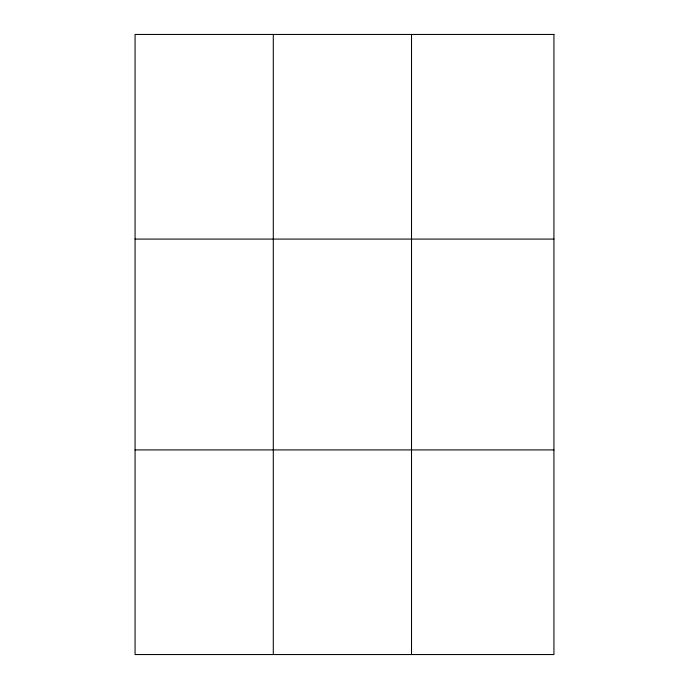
<?xml version="1.0" encoding="UTF-8"?>
<svg xmlns="http://www.w3.org/2000/svg" width="689" height="689" viewBox="0 0 689 689"><rect width="100%" height="100%" fill="white"/><g stroke="black" fill="none" stroke-linecap="round" stroke-linejoin="round"><path stroke-width="1.03" d="M273.292 654.55L273.292 34.45M411.522 654.55L411.522 34.45M135.07 239.083L553.93 239.083M135.07 449.917L553.93 449.917M553.93 34.45L553.93 654.55L135.07 654.55L135.07 34.45L553.93 34.45"/></g></svg>
